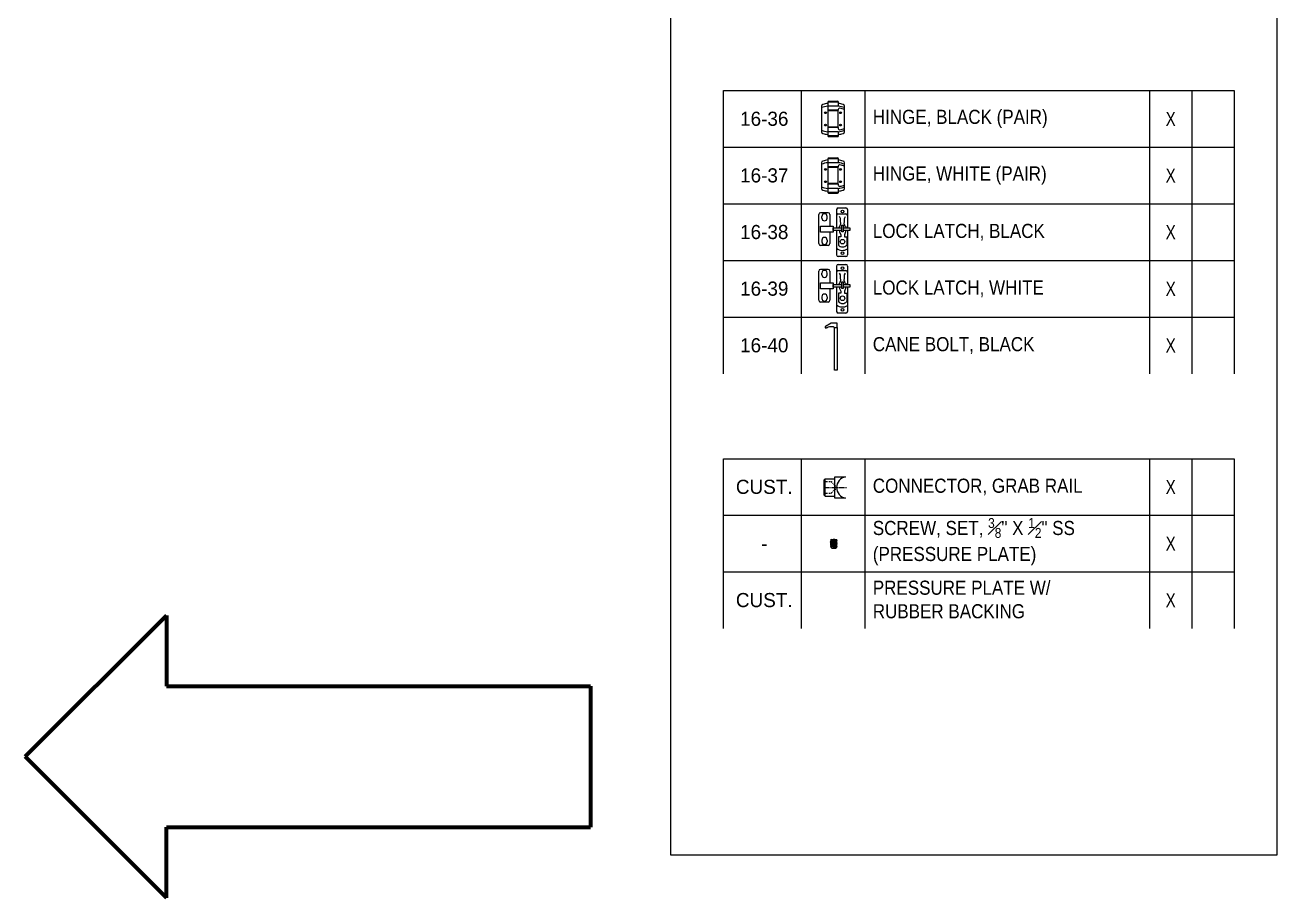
# Model space of a CAD drawing. Header units: inches. Extents: x -333 to 1223, y -450 to 45.
# Drawn here: x 1045.8 to 1222.9, y -323.1 to -199.6 of the extents above; entities that cross this region are included whole.
import ezdxf
from ezdxf.enums import TextEntityAlignment as Align

# ---------------------------------------------------------------- set-up
doc = ezdxf.new("R2010")
doc.units = ezdxf.units.IN
doc.header["$MEASUREMENT"] = 0
doc.linetypes.add('CENTER2', pattern=[1.125, 0.75, -0.125, 0.125, -0.125])
doc.linetypes.add('HIDDEN2', pattern=[0.1875, 0.125, -0.0625])
for name, color, linetype in [('Dims', 1, 'Continuous'), ('NOTES', 7, 'Continuous'), ('PL', 252, 'Continuous')]:
    doc.layers.add(name, color=color, linetype=linetype)
doc.styles.add('Schedule', font='GOTHIC.TTF', dxfattribs={"width": 0.9})

# ---------------------------------------------------------------- blocks, each defined once
blk = doc.blocks.new('16-36-BLOCK-1')
for p, q in [((10.99, 0), (10.99, -8.01)), ((19.99, 0), (19.99, -8.01)), ((60.27, 0), (60.27, -8.01)), ((66.27, 0), (66.27, -8.01)), ((14.74, -1.63), (14.74, -2.78)), ((16.24, -1.63), (14.74, -1.63)), ((14.87, -1.51), (16.12, -1.51)), ((16.24, -1.63), (16.24, -2.19)), ((13.87, -2.19), (13.87, -5.82)), ((16.24, -2.19), (14.74, -2.19)), ((16.24, -2.78), (14.74, -2.78)), ((14.74, -2.78), (14.8, -2.87)), ((16.19, -2.87), (14.8, -2.87)), ((14.8, -5.15), (14.8, -2.87)), ((16.24, -2.78), (16.19, -2.87)), ((16.19, -2.87), (16.19, -5.15)), ((16.24, -2.67), (16.24, -2.78)), ((17.12, -5.82), (17.12, -2.19)), ((14.74, -5.24), (14.8, -5.15)), ((14.74, -5.24), (14.74, -6.38)), ((16.24, -5.24), (14.74, -5.24)), ((16.19, -5.15), (14.8, -5.15)), ((16.24, -5.24), (16.19, -5.15)), ((16.24, -5.24), (16.24, -5.35)), ((16.24, -5.83), (14.74, -5.83)), ((16.24, -6.38), (14.74, -6.38)), ((14.87, -6.51), (16.12, -6.51)), ((16.24, -5.83), (16.24, -6.38))]:
    blk.add_line(p, q)
blk.add_lwpolyline([(0, -8.01), (0, 0), (72.27, 0), (72.27, -8.01)])
for centre in [(14.43, -3.13), (16.56, -3.13), (14.43, -4.88), (16.56, -4.88)]:
    blk.add_circle(centre, 0.125)
for centre, radius, start, end in [((14.87, -1.63), 0.125, 90, 180), ((16.12, -1.63), 0.125, 0, 90), ((14.12, -2.19), 0.25, 105.466, 180), ((15.49, -7.16), 5.03, 98.5729, 108.8433), ((15.49, -7.16), 5.41, 97.9743, 105.466), ((15.49, -7.16), 5.41, 74.534, 82.0257), ((15.49, -7.16), 5.03, 71.1567, 81.4271), ((16.43, -2.67), 0.188, 78.2243, 180), ((15.49, -7.16), 4.78, 70.1311, 78.2243), ((16.87, -2.19), 0.25, 360, 74.534), ((15.49, -0.85), 5.03, 251.1567, 261.4271), ((14.12, -5.82), 0.25, 180, 254.534), ((15.49, -0.85), 5.41, 254.534, 262.0257), ((14.87, -6.38), 0.125, 180, 270), ((16.12, -6.38), 0.125, 270, 0), ((16.43, -5.35), 0.188, 180, 281.7757), ((15.49, -0.85), 5.03, 278.5729, 288.8433), ((15.49, -0.85), 5.41, 277.9743, 285.466), ((15.49, -0.85), 4.78, 281.7757, 289.8689), ((16.87, -5.82), 0.25, 285.466, 0)]:
    blk.add_arc(centre, radius, start, end)
at = {"layer": 'NOTES', "style": 'Schedule'}
blk.add_text('16-36', height=2, dxfattribs=at).set_placement((5.76, -3.98), align=Align.MIDDLE_CENTER)
at = {"layer": 'NOTES', "insert": (21.12, -4.01), "char_height": 2, "width": 39.1504, "attachment_point": 4, "style": 'Schedule'}
blk.add_mtext('\\A1;HINGE, BLACK (PAIR)', dxfattribs=at)
at = {"layer": 'NOTES', "style": 'Schedule', "width": 0.8}
blk.add_attdef('QTY', text='', height=2, dxfattribs=at).set_placement((63.27, -4.01), align=Align.MIDDLE_CENTER)
blk = doc.blocks.new('16-37-BLOCK-1')
for p, q in [((10.99, 0), (10.99, -8.01)), ((19.99, 0), (19.99, -8.01)), ((60.27, 0), (60.27, -8.01)), ((66.27, 0), (66.27, -8.01)), ((14.74, -1.63), (14.74, -2.78)), ((16.24, -1.63), (14.74, -1.63)), ((14.87, -1.51), (16.12, -1.51)), ((16.24, -1.63), (16.24, -2.19)), ((13.87, -2.19), (13.87, -5.82)), ((16.24, -2.19), (14.74, -2.19)), ((16.24, -2.78), (14.74, -2.78)), ((14.74, -2.78), (14.8, -2.87)), ((16.19, -2.87), (14.8, -2.87)), ((14.8, -5.15), (14.8, -2.87)), ((16.24, -2.78), (16.19, -2.87)), ((16.19, -2.87), (16.19, -5.15)), ((16.24, -2.67), (16.24, -2.78)), ((17.12, -5.82), (17.12, -2.19)), ((14.74, -5.24), (14.8, -5.15)), ((14.74, -5.24), (14.74, -6.38)), ((16.24, -5.24), (14.74, -5.24)), ((16.19, -5.15), (14.8, -5.15)), ((16.24, -5.24), (16.19, -5.15)), ((16.24, -5.24), (16.24, -5.35)), ((16.24, -5.83), (14.74, -5.83)), ((16.24, -6.38), (14.74, -6.38)), ((14.87, -6.51), (16.12, -6.51)), ((16.24, -5.83), (16.24, -6.38))]:
    blk.add_line(p, q)
blk.add_lwpolyline([(0, -8.01), (0, 0), (72.27, 0), (72.27, -8.01)])
for centre in [(14.43, -3.13), (16.56, -3.13), (14.43, -4.88), (16.56, -4.88)]:
    blk.add_circle(centre, 0.125)
for centre, radius, start, end in [((14.87, -1.63), 0.125, 90, 180), ((16.12, -1.63), 0.125, 0, 90), ((14.12, -2.19), 0.25, 105.466, 180), ((15.49, -7.16), 5.03, 98.5729, 108.8433), ((15.49, -7.16), 5.41, 97.9743, 105.466), ((15.49, -7.16), 5.41, 74.534, 82.0257), ((15.49, -7.16), 5.03, 71.1567, 81.4271), ((16.43, -2.67), 0.188, 78.2243, 180), ((15.49, -7.16), 4.78, 70.1311, 78.2243), ((16.87, -2.19), 0.25, 360, 74.534), ((15.49, -0.85), 5.03, 251.1567, 261.4271), ((14.12, -5.82), 0.25, 180, 254.534), ((15.49, -0.85), 5.41, 254.534, 262.0257), ((14.87, -6.38), 0.125, 180, 270), ((16.12, -6.38), 0.125, 270, 0), ((16.43, -5.35), 0.188, 180, 281.7757), ((15.49, -0.85), 5.03, 278.5729, 288.8433), ((15.49, -0.85), 5.41, 277.9743, 285.466), ((15.49, -0.85), 4.78, 281.7757, 289.8689), ((16.87, -5.82), 0.25, 285.466, 0)]:
    blk.add_arc(centre, radius, start, end)
at = {"layer": 'NOTES', "style": 'Schedule'}
blk.add_text('16-37', height=2, dxfattribs=at).set_placement((5.76, -3.98), align=Align.MIDDLE_CENTER)
at = {"layer": 'NOTES', "insert": (21.12, -4.01), "char_height": 2, "width": 39.1504, "attachment_point": 4, "style": 'Schedule'}
blk.add_mtext('\\A1;HINGE, WHITE (PAIR)', dxfattribs=at)
at = {"layer": 'NOTES', "style": 'Schedule', "width": 0.8}
blk.add_attdef('QTY', text='', height=2, dxfattribs=at).set_placement((63.27, -4.01), align=Align.MIDDLE_CENTER)
blk = doc.blocks.new('16-38-BLOCK-1')
for p, q in [((10.99, 0), (10.99, -8.01)), ((19.99, 0), (19.99, -8.01)), ((60.27, 0), (60.27, -8.01)), ((66.27, 0), (66.27, -8.01)), ((13.48, -5.63), (13.48, -1.51)), ((14.8, -1.26), (13.73, -1.26)), ((15.05, -1.51), (15.05, -3.14)), ((15.99, -0.81), (15.99, -3.38)), ((16.24, -0.56), (17.31, -0.56)), ((16.24, -1.43), (17.31, -1.43)), ((17.56, -0.81), (17.56, -3.38)), ((13.91, -2.02), (13.91, -1.77)), ((14.66, -2.02), (14.66, -1.77)), ((16.27, -3.28), (16.43, -3.28)), ((16.54, -2.05), (16.41, -1.77)), ((16.43, -3.28), (16.59, -2.83)), ((16.54, -2.58), (16.54, -2.05)), ((16.59, -2.67), (16.54, -2.58)), ((16.59, -2.83), (16.59, -2.67)), ((17.08, -2.67), (17.13, -2.58)), ((17.08, -2.83), (17.08, -2.67)), ((17.25, -3.28), (17.08, -2.83)), ((17.13, -2.05), (17.27, -1.77)), ((17.13, -2.58), (17.13, -2.05)), ((17.41, -3.28), (17.25, -3.28)), ((13.91, -5.12), (13.91, -5.37)), ((14.66, -5.12), (14.66, -5.37)), ((15.05, -4), (15.05, -5.63)), ((15.99, -3.76), (15.99, -7.2)), ((16.58, -4.64), (16.25, -4.64)), ((16.25, -4.64), (16.25, -5.82)), ((16.41, -3.76), (16.41, -3.95)), ((16.41, -3.95), (16.58, -4.36)), ((16.58, -4.36), (16.58, -4.64)), ((17.27, -3.95), (17.1, -4.36)), ((17.1, -4.36), (17.1, -4.64)), ((17.1, -4.64), (17.43, -4.64)), ((17.27, -3.76), (17.27, -3.95)), ((17.43, -4.64), (17.43, -5.82)), ((17.56, -3.76), (17.56, -7.2)), ((14.8, -5.88), (13.73, -5.88)), ((17.31, -7.45), (16.24, -7.45))]:
    blk.add_line(p, q)
for points in [[(0, -8.01), (0, 0), (72.27, 0), (72.27, -8.01)], [(16.75, -3.76), (15.49, -3.76), (15.49, -3.38), (16.75, -3.38)], [(16.92, -3.38), (17.87, -3.38), (17.87, -3.76), (16.92, -3.76)]]:
    blk.add_lwpolyline(points)
for points in [[(13.71, -3.14), (15.49, -3.14), (15.49, -4), (13.71, -4)], [(16.75, -3), (16.92, -3), (16.92, -3.94), (16.75, -3.94)]]:
    blk.add_lwpolyline(points, close=True)
for centre, radius in [((16.82, -1.08), 0.188), ((16.84, -5.34), 0.323), ((16.82, -6.98), 0.188)]:
    blk.add_circle(centre, radius)
for centre, radius, start, end in [((13.73, -1.51), 0.25, 90, 180), ((14.29, -1.77), 0.375, 0, 180), ((14.8, -1.51), 0.25, 0, 90), ((16.24, -0.81), 0.25, 90, 180), ((16.24, -1.68), 0.25, 90, 180), ((17.31, -0.81), 0.25, 0, 90), ((17.31, -1.68), 0.25, 0, 90), ((14.29, -2.02), 0.375, 180, 0), ((14.29, -5.12), 0.375, 0, 180), ((13.73, -5.63), 0.25, 180, 270), ((14.29, -5.37), 0.375, 180, 0), ((14.8, -5.63), 0.25, 270, 360), ((16.84, -5.27), 1.31, 229.8305, 303.2926), ((16.84, -5.27), 0.809, 222.9824, 317.0176), ((16.24, -7.2), 0.25, 180, 270), ((17.31, -7.2), 0.25, 270, 360)]:
    blk.add_arc(centre, radius, start, end)
at = {"layer": 'NOTES', "style": 'Schedule'}
blk.add_text('16-38', height=2, dxfattribs=at).set_placement((5.76, -3.98), align=Align.MIDDLE_CENTER)
at = {"layer": 'NOTES', "insert": (21.12, -4.01), "char_height": 2, "width": 39.1504, "attachment_point": 4, "style": 'Schedule'}
blk.add_mtext('\\A1;LOCK LATCH, BLACK', dxfattribs=at)
at = {"layer": 'NOTES', "style": 'Schedule', "width": 0.8}
blk.add_attdef('QTY', text='', height=2, dxfattribs=at).set_placement((63.27, -4.01), align=Align.MIDDLE_CENTER)
blk = doc.blocks.new('16-39-BLOCK-1')
for p, q in [((10.99, 0), (10.99, -8.01)), ((19.99, 0), (19.99, -8.01)), ((60.27, 0), (60.27, -8.01)), ((66.27, 0), (66.27, -8.01)), ((13.48, -5.63), (13.48, -1.51)), ((14.8, -1.26), (13.73, -1.26)), ((15.05, -1.51), (15.05, -3.14)), ((15.99, -0.81), (15.99, -3.38)), ((16.24, -0.56), (17.31, -0.56)), ((16.24, -1.43), (17.31, -1.43)), ((17.56, -0.81), (17.56, -3.38)), ((13.91, -2.02), (13.91, -1.77)), ((14.66, -2.02), (14.66, -1.77)), ((16.27, -3.28), (16.43, -3.28)), ((16.54, -2.05), (16.41, -1.77)), ((16.43, -3.28), (16.59, -2.83)), ((16.54, -2.58), (16.54, -2.05)), ((16.59, -2.67), (16.54, -2.58)), ((16.59, -2.83), (16.59, -2.67)), ((17.08, -2.67), (17.13, -2.58)), ((17.08, -2.83), (17.08, -2.67)), ((17.25, -3.28), (17.08, -2.83)), ((17.13, -2.05), (17.27, -1.77)), ((17.13, -2.58), (17.13, -2.05)), ((17.41, -3.28), (17.25, -3.28)), ((13.91, -5.12), (13.91, -5.37)), ((14.66, -5.12), (14.66, -5.37)), ((15.05, -4), (15.05, -5.63)), ((15.99, -3.76), (15.99, -7.2)), ((16.58, -4.64), (16.25, -4.64)), ((16.25, -4.64), (16.25, -5.82)), ((16.41, -3.76), (16.41, -3.95)), ((16.41, -3.95), (16.58, -4.36)), ((16.58, -4.36), (16.58, -4.64)), ((17.27, -3.95), (17.1, -4.36)), ((17.1, -4.36), (17.1, -4.64)), ((17.1, -4.64), (17.43, -4.64)), ((17.27, -3.76), (17.27, -3.95)), ((17.43, -4.64), (17.43, -5.82)), ((17.56, -3.76), (17.56, -7.2)), ((14.8, -5.88), (13.73, -5.88)), ((17.31, -7.45), (16.24, -7.45))]:
    blk.add_line(p, q)
for points in [[(0, -8.01), (0, 0), (72.27, 0), (72.27, -8.01)], [(16.75, -3.76), (15.49, -3.76), (15.49, -3.38), (16.75, -3.38)], [(16.92, -3.38), (17.87, -3.38), (17.87, -3.76), (16.92, -3.76)]]:
    blk.add_lwpolyline(points)
for points in [[(13.71, -3.14), (15.49, -3.14), (15.49, -4), (13.71, -4)], [(16.75, -3), (16.92, -3), (16.92, -3.94), (16.75, -3.94)]]:
    blk.add_lwpolyline(points, close=True)
for centre, radius in [((16.82, -1.08), 0.188), ((16.84, -5.34), 0.323), ((16.82, -6.98), 0.188)]:
    blk.add_circle(centre, radius)
for centre, radius, start, end in [((13.73, -1.51), 0.25, 90, 180), ((14.29, -1.77), 0.375, 0, 180), ((14.8, -1.51), 0.25, 0, 90), ((16.24, -0.81), 0.25, 90, 180), ((16.24, -1.68), 0.25, 90, 180), ((17.31, -0.81), 0.25, 0, 90), ((17.31, -1.68), 0.25, 0, 90), ((14.29, -2.02), 0.375, 180, 0), ((14.29, -5.12), 0.375, 0, 180), ((13.73, -5.63), 0.25, 180, 270), ((14.29, -5.37), 0.375, 180, 0), ((14.8, -5.63), 0.25, 270, 360), ((16.84, -5.27), 1.31, 229.8305, 303.2926), ((16.84, -5.27), 0.809, 222.9824, 317.0176), ((16.24, -7.2), 0.25, 180, 270), ((17.31, -7.2), 0.25, 270, 360)]:
    blk.add_arc(centre, radius, start, end)
at = {"layer": 'NOTES', "style": 'Schedule'}
blk.add_text('16-39', height=2, dxfattribs=at).set_placement((5.76, -3.98), align=Align.MIDDLE_CENTER)
at = {"layer": 'NOTES', "insert": (21.12, -4.01), "char_height": 2, "width": 39.1504, "attachment_point": 4, "style": 'Schedule'}
blk.add_mtext('\\A1;LOCK LATCH, WHITE', dxfattribs=at)
at = {"layer": 'NOTES', "style": 'Schedule', "width": 0.8}
blk.add_attdef('QTY', text='', height=2, dxfattribs=at).set_placement((63.27, -4.01), align=Align.MIDDLE_CENTER)
blk = doc.blocks.new('16-40-BLOCK-1')
for p, q in [((10.99, 0), (10.99, -8.01)), ((19.99, 0), (19.99, -8.01)), ((60.27, 0), (60.27, -8.01)), ((66.27, 0), (66.27, -8.01))]:
    blk.add_line(p, q)
blk.add_lwpolyline([(0, -8.01), (0, 0), (72.27, 0), (72.27, -8.01)])
blk.add_lwpolyline([(15.69, -0.87), (15.25, -0.87), (14.45, -1.33, 1.303225), (14.6, -1.49), (14.66, -1.46, -0.154128), (15.32, -1.31, -0.101273), (15.65, -1.41), (15.65, -1.48), (16.08, -1.48), (16.08, -0.87), (15.69, -0.87)], format="xyb")
blk.add_lwpolyline([(16.08, -7.52), (15.69, -7.52), (15.69, -1.48), (16.08, -1.48)], close=True)
at = {"layer": 'NOTES', "style": 'Schedule'}
blk.add_text('16-40', height=2, dxfattribs=at).set_placement((5.76, -3.98), align=Align.MIDDLE_CENTER)
at = {"layer": 'NOTES', "insert": (21.12, -4.01), "char_height": 2, "width": 39.1504, "attachment_point": 4, "style": 'Schedule'}
blk.add_mtext('\\A1;CANE BOLT, BLACK', dxfattribs=at)
at = {"layer": 'NOTES', "style": 'Schedule', "width": 0.8}
blk.add_attdef('QTY', text='', height=2, dxfattribs=at).set_placement((63.27, -4.01), align=Align.MIDDLE_CENTER)
blk = doc.blocks.new('GR-CONNECTOR-1')
for p, q in [((10.99, 0), (10.99, -8.01)), ((19.99, 0), (19.99, -8.01)), ((60.27, 0), (60.27, -8.01)), ((66.27, 0), (66.27, -8.01)), ((14.25, -2.98), (14.38, -2.85)), ((14.25, -5.17), (14.25, -2.98)), ((14.38, -2.85), (15.75, -2.85)), ((14.38, -5.3), (14.38, -2.85)), ((14.25, -5.17), (14.38, -5.3)), ((14.38, -5.3), (15.75, -5.3))]:
    blk.add_line(p, q)
at = {"linetype": 'HIDDEN2'}
for p, q in [((14.25, -3.25), (15.25, -3.25)), ((15.25, -3.25), (15.75, -3.83)), ((14.25, -4.9), (15.25, -4.9)), ((15.25, -4.9), (15.75, -4.33)), ((15.75, -3.83), (16.02, -3.83)), ((15.75, -4.33), (16.02, -4.33))]:
    blk.add_line(p, q, dxfattribs=at)
at = {"linetype": 'CENTER2'}
blk.add_line((14.13, -4.08), (17.38, -4.08), dxfattribs=at)
blk.add_lwpolyline([(0, -8.01), (0, 0), (72.27, 0), (72.27, -8.01)])
blk.add_lwpolyline([(15.75, -5.58), (15.75, -2.58), (17.25, -2.58, 0.833382), (17.25, -5.58)], format="xyb", close=True)
at = {"layer": 'NOTES', "style": 'Schedule'}
blk.add_text('CUST.', height=2, dxfattribs=at).set_placement((5.76, -3.98), align=Align.MIDDLE_CENTER)
at = {"layer": 'NOTES', "insert": (21.12, -4.01), "char_height": 2, "width": 39.1504, "attachment_point": 4, "style": 'Schedule'}
blk.add_mtext('\\A1;CONNECTOR, GRAB RAIL', dxfattribs=at)
at = {"layer": 'NOTES', "style": 'Schedule', "width": 0.8}
blk.add_attdef('QTY', text='', height=2, dxfattribs=at).set_placement((63.27, -4.01), align=Align.MIDDLE_CENTER)
blk = doc.blocks.new('NEXT')
at = {"layer": 'Dims', "color": 84, "lineweight": 70}
for p, q in [((90, -40), (70, -20)), ((70, -20), (70, -30)), ((10, -30), (10, -50)), ((70, -30), (10, -30)), ((90, -40), (70, -60)), ((70, -50), (10, -50)), ((70, -60), (70, -50))]:
    blk.add_line(p, q, dxfattribs=at)
blk = doc.blocks.new('SET SCREW-BLOCK-1')
for p, q in [((10.99, 0), (10.99, -8.01)), ((19.99, 0), (19.99, -8.01)), ((60.27, 0), (60.27, -8.01)), ((66.27, 0), (66.27, -8.01)), ((15.19, -3.53), (15.12, -3.59)), ((15.22, -3.41), (15.13, -3.47)), ((15.13, -3.47), (15.19, -3.49)), ((15.76, -3.43), (15.19, -3.53)), ((15.53, -3.43), (15.19, -3.49)), ((15.19, -3.49), (15.19, -3.53)), ((15.99, -3.51), (15.19, -3.64)), ((15.22, -3.41), (15.97, -3.41)), ((15.72, -3.48), (15.94, -3.48)), ((16.04, -3.46), (15.97, -3.41)), ((15.99, -3.51), (16.04, -3.46)), ((15.99, -3.55), (15.99, -3.51)), ((15.12, -3.59), (15.12, -3.62)), ((15.12, -3.62), (15.19, -3.64)), ((15.19, -3.68), (15.12, -3.74)), ((15.12, -3.74), (15.12, -3.78)), ((15.12, -3.78), (15.19, -3.8)), ((15.19, -3.84), (15.12, -3.9)), ((15.12, -3.9), (15.12, -3.93)), ((15.12, -3.93), (15.19, -3.96)), ((15.19, -4), (15.12, -4.05)), ((15.12, -4.05), (15.12, -4.09)), ((15.12, -4.09), (15.19, -4.11)), ((15.19, -4.15), (15.12, -4.21)), ((15.12, -4.21), (15.12, -4.24)), ((15.12, -4.24), (15.19, -4.27)), ((15.19, -4.31), (15.12, -4.37)), ((15.12, -4.37), (15.12, -4.4)), ((15.12, -4.4), (15.19, -4.43)), ((15.19, -4.46), (15.16, -4.49)), ((15.16, -4.49), (15.33, -4.66)), ((15.99, -3.55), (15.19, -3.68)), ((15.19, -3.64), (15.19, -3.68)), ((15.99, -3.67), (15.19, -3.8)), ((15.99, -3.71), (15.19, -3.84)), ((15.19, -3.8), (15.19, -3.84)), ((15.99, -3.82), (15.19, -3.96)), ((15.99, -3.86), (15.19, -4)), ((15.19, -3.96), (15.19, -4)), ((15.99, -3.98), (15.19, -4.11)), ((15.99, -4.02), (15.19, -4.15)), ((15.19, -4.11), (15.19, -4.15)), ((15.99, -4.14), (15.19, -4.27)), ((15.99, -4.17), (15.19, -4.31)), ((15.19, -4.27), (15.19, -4.31)), ((15.99, -4.29), (15.19, -4.43)), ((15.99, -4.33), (15.19, -4.46)), ((15.19, -4.43), (15.19, -4.46)), ((15.33, -4.66), (15.86, -4.66)), ((15.47, -4.46), (15.71, -4.46)), ((15.99, -4.45), (15.56, -4.52)), ((15.99, -4.49), (15.8, -4.52)), ((15.86, -4.66), (16.02, -4.5)), ((16.06, -3.57), (15.99, -3.55)), ((15.99, -3.67), (16.06, -3.61)), ((15.99, -3.71), (15.99, -3.67)), ((16.06, -3.73), (15.99, -3.71)), ((15.99, -3.82), (16.06, -3.76)), ((15.99, -3.86), (15.99, -3.82)), ((16.06, -3.89), (15.99, -3.86)), ((15.99, -3.98), (16.06, -3.92)), ((15.99, -4.02), (15.99, -3.98)), ((16.06, -4.04), (15.99, -4.02)), ((15.99, -4.14), (16.06, -4.08)), ((15.99, -4.17), (15.99, -4.14)), ((16.06, -4.2), (15.99, -4.17)), ((15.99, -4.29), (16.06, -4.23)), ((15.99, -4.33), (15.99, -4.29)), ((16.06, -4.36), (15.99, -4.33)), ((15.99, -4.45), (16.06, -4.39)), ((15.99, -4.49), (15.99, -4.45)), ((16.02, -4.5), (15.99, -4.49)), ((16.06, -3.61), (16.06, -3.57)), ((16.06, -3.76), (16.06, -3.73)), ((16.06, -3.92), (16.06, -3.89)), ((16.06, -4.08), (16.06, -4.04)), ((16.06, -4.23), (16.06, -4.2)), ((16.06, -4.39), (16.06, -4.36))]:
    blk.add_line(p, q)
blk.add_lwpolyline([(0, -8.01), (0, 0), (72.27, 0), (72.27, -8.01)])
at = {"flags": 128}
for points in [[(15.13, -3.47), (15.13, -3.47), (15.13, -3.47), (15.13, -3.47), (15.13, -3.47), (15.14, -3.47), (15.14, -3.47), (15.14, -3.47), (15.14, -3.47), (15.14, -3.47), (15.15, -3.47), (15.15, -3.47), (15.15, -3.47), (15.16, -3.47), (15.16, -3.47), (15.16, -3.47), (15.17, -3.46), (15.17, -3.46), (15.18, -3.46), (15.18, -3.46), (15.19, -3.46), (15.19, -3.46), (15.2, -3.46), (15.21, -3.46), (15.21, -3.46), (15.22, -3.46), (15.23, -3.46), (15.23, -3.46), (15.24, -3.46), (15.25, -3.46), (15.26, -3.46), (15.27, -3.46), (15.27, -3.45), (15.28, -3.45), (15.29, -3.45), (15.3, -3.45), (15.31, -3.45), (15.32, -3.45), (15.33, -3.45), (15.34, -3.45), (15.35, -3.45), (15.36, -3.45), (15.37, -3.45), (15.38, -3.45), (15.39, -3.44), (15.4, -3.44), (15.41, -3.44), (15.42, -3.44), (15.43, -3.44), (15.44, -3.44), (15.45, -3.44), (15.46, -3.44), (15.47, -3.44), (15.48, -3.44), (15.49, -3.43), (15.5, -3.43), (15.52, -3.43), (15.53, -3.43)], [(15.12, -3.78), (15.12, -3.78), (15.12, -3.78), (15.12, -3.78), (15.12, -3.78), (15.12, -3.78), (15.12, -3.78), (15.13, -3.78), (15.13, -3.78), (15.13, -3.77), (15.13, -3.77), (15.13, -3.77), (15.13, -3.77), (15.14, -3.77), (15.14, -3.77), (15.14, -3.77), (15.14, -3.77), (15.15, -3.77), (15.15, -3.77), (15.15, -3.77), (15.15, -3.77), (15.16, -3.77), (15.16, -3.77), (15.17, -3.77), (15.17, -3.77), (15.18, -3.77), (15.18, -3.77), (15.19, -3.77), (15.19, -3.76), (15.19, -3.76), (15.2, -3.76), (15.2, -3.76), (15.21, -3.76), (15.21, -3.76), (15.22, -3.76), (15.22, -3.76), (15.23, -3.76), (15.23, -3.76), (15.24, -3.76), (15.24, -3.76), (15.25, -3.76), (15.26, -3.75), (15.26, -3.75), (15.27, -3.75), (15.28, -3.75), (15.28, -3.75), (15.29, -3.75), (15.3, -3.75), (15.31, -3.75), (15.31, -3.74), (15.32, -3.74), (15.33, -3.74), (15.33, -3.74), (15.34, -3.74), (15.35, -3.74), (15.35, -3.74), (15.36, -3.74), (15.37, -3.74), (15.37, -3.73), (15.38, -3.73), (15.39, -3.73), (15.4, -3.73), (15.41, -3.73), (15.42, -3.73), (15.43, -3.73), (15.44, -3.72), (15.44, -3.72), (15.45, -3.72), (15.46, -3.72), (15.47, -3.72), (15.48, -3.72), (15.48, -3.72), (15.49, -3.71), (15.5, -3.71), (15.5, -3.71), (15.51, -3.71), (15.52, -3.71), (15.53, -3.71), (15.54, -3.7), (15.55, -3.7), (15.56, -3.7), (15.57, -3.7), (15.58, -3.7), (15.59, -3.7), (15.6, -3.69), (15.61, -3.69), (15.62, -3.69), (15.63, -3.69), (15.64, -3.69), (15.64, -3.69), (15.65, -3.69), (15.66, -3.68), (15.66, -3.68), (15.67, -3.68), (15.68, -3.68), (15.68, -3.68), (15.69, -3.68), (15.7, -3.68), (15.71, -3.68), (15.72, -3.67), (15.73, -3.67), (15.73, -3.67), (15.74, -3.67), (15.75, -3.67), (15.75, -3.67), (15.76, -3.67), (15.77, -3.66), (15.78, -3.66), (15.79, -3.66), (15.8, -3.66), (15.8, -3.66), (15.81, -3.66), (15.81, -3.66), (15.82, -3.65), (15.83, -3.65), (15.84, -3.65), (15.85, -3.65), (15.86, -3.65), (15.86, -3.65), (15.87, -3.64), (15.88, -3.64), (15.89, -3.64), (15.89, -3.64), (15.9, -3.64), (15.91, -3.64), (15.91, -3.64), (15.92, -3.64), (15.93, -3.63), (15.93, -3.63), (15.94, -3.63), (15.94, -3.63), (15.95, -3.63), (15.95, -3.63), (15.96, -3.63), (15.96, -3.63), (15.97, -3.63), (15.98, -3.62), (15.98, -3.62), (15.99, -3.62), (15.99, -3.62), (16, -3.62), (16, -3.62), (16.01, -3.62), (16.01, -3.62), (16.01, -3.62), (16.02, -3.62), (16.02, -3.62), (16.02, -3.62), (16.02, -3.61), (16.03, -3.61), (16.03, -3.61), (16.03, -3.61), (16.04, -3.61), (16.04, -3.61), (16.04, -3.61), (16.05, -3.61), (16.05, -3.61), (16.05, -3.61), (16.05, -3.61), (16.05, -3.61), (16.05, -3.61), (16.06, -3.61), (16.06, -3.61), (16.06, -3.61), (16.06, -3.61), (16.06, -3.61), (16.06, -3.61), (16.06, -3.61), (16.06, -3.61)], [(15.12, -3.93), (15.12, -3.93), (15.12, -3.93), (15.12, -3.93), (15.12, -3.93), (15.12, -3.93), (15.12, -3.93), (15.13, -3.93), (15.13, -3.93), (15.13, -3.93), (15.13, -3.93), (15.13, -3.93), (15.13, -3.93), (15.14, -3.93), (15.14, -3.93), (15.14, -3.93), (15.14, -3.93), (15.15, -3.93), (15.15, -3.93), (15.15, -3.93), (15.15, -3.93), (15.16, -3.93), (15.16, -3.93), (15.17, -3.93), (15.17, -3.92), (15.18, -3.92), (15.18, -3.92), (15.19, -3.92), (15.19, -3.92), (15.19, -3.92), (15.2, -3.92), (15.2, -3.92), (15.21, -3.92), (15.21, -3.92), (15.22, -3.92), (15.22, -3.92), (15.23, -3.91), (15.23, -3.91), (15.24, -3.91), (15.24, -3.91), (15.25, -3.91), (15.26, -3.91), (15.26, -3.91), (15.27, -3.91), (15.28, -3.91), (15.28, -3.91), (15.29, -3.9), (15.3, -3.9), (15.31, -3.9), (15.31, -3.9), (15.32, -3.9), (15.33, -3.9), (15.33, -3.9), (15.34, -3.9), (15.35, -3.9), (15.35, -3.89), (15.36, -3.89), (15.37, -3.89), (15.37, -3.89), (15.38, -3.89), (15.39, -3.89), (15.4, -3.89), (15.41, -3.88), (15.42, -3.88), (15.43, -3.88), (15.44, -3.88), (15.44, -3.88), (15.45, -3.88), (15.46, -3.88), (15.47, -3.87), (15.48, -3.87), (15.48, -3.87), (15.49, -3.87), (15.5, -3.87), (15.5, -3.87), (15.51, -3.87), (15.52, -3.86), (15.53, -3.86), (15.54, -3.86), (15.55, -3.86), (15.56, -3.86), (15.57, -3.86), (15.58, -3.85), (15.59, -3.85), (15.6, -3.85), (15.61, -3.85), (15.62, -3.85), (15.63, -3.85), (15.64, -3.84), (15.64, -3.84), (15.65, -3.84), (15.66, -3.84), (15.66, -3.84), (15.67, -3.84), (15.68, -3.84), (15.68, -3.84), (15.69, -3.83), (15.7, -3.83), (15.71, -3.83), (15.72, -3.83), (15.73, -3.83), (15.73, -3.83), (15.74, -3.83), (15.75, -3.82), (15.75, -3.82), (15.76, -3.82), (15.77, -3.82), (15.78, -3.82), (15.79, -3.82), (15.8, -3.82), (15.8, -3.81), (15.81, -3.81), (15.81, -3.81), (15.82, -3.81), (15.83, -3.81), (15.84, -3.81), (15.85, -3.81), (15.86, -3.8), (15.86, -3.8), (15.87, -3.8), (15.88, -3.8), (15.89, -3.8), (15.89, -3.8), (15.9, -3.8), (15.91, -3.79), (15.91, -3.79), (15.92, -3.79), (15.93, -3.79), (15.93, -3.79), (15.94, -3.79), (15.94, -3.79), (15.95, -3.79), (15.95, -3.79), (15.96, -3.78), (15.96, -3.78), (15.97, -3.78), (15.98, -3.78), (15.98, -3.78), (15.99, -3.78), (15.99, -3.78), (16, -3.78), (16, -3.78), (16.01, -3.78), (16.01, -3.77), (16.01, -3.77), (16.02, -3.77), (16.02, -3.77), (16.02, -3.77), (16.02, -3.77), (16.03, -3.77), (16.03, -3.77), (16.03, -3.77), (16.04, -3.77), (16.04, -3.77), (16.04, -3.77), (16.05, -3.77), (16.05, -3.77), (16.05, -3.77), (16.05, -3.77), (16.05, -3.77), (16.05, -3.77), (16.06, -3.77), (16.06, -3.76), (16.06, -3.76), (16.06, -3.76), (16.06, -3.76), (16.06, -3.76), (16.06, -3.76), (16.06, -3.76)], [(15.12, -4.09), (15.12, -4.09), (15.12, -4.09), (15.12, -4.09), (15.12, -4.09), (15.12, -4.09), (15.12, -4.09), (15.13, -4.09), (15.13, -4.09), (15.13, -4.09), (15.13, -4.09), (15.13, -4.09), (15.13, -4.09), (15.14, -4.09), (15.14, -4.09), (15.14, -4.09), (15.14, -4.09), (15.15, -4.08), (15.15, -4.08), (15.15, -4.08), (15.15, -4.08), (15.16, -4.08), (15.16, -4.08), (15.17, -4.08), (15.17, -4.08), (15.18, -4.08), (15.18, -4.08), (15.19, -4.08), (15.19, -4.08), (15.19, -4.08), (15.2, -4.08), (15.2, -4.08), (15.21, -4.07), (15.21, -4.07), (15.22, -4.07), (15.22, -4.07), (15.23, -4.07), (15.23, -4.07), (15.24, -4.07), (15.24, -4.07), (15.25, -4.07), (15.26, -4.07), (15.26, -4.07), (15.27, -4.06), (15.28, -4.06), (15.28, -4.06), (15.29, -4.06), (15.3, -4.06), (15.31, -4.06), (15.31, -4.06), (15.32, -4.06), (15.33, -4.05), (15.33, -4.05), (15.34, -4.05), (15.35, -4.05), (15.35, -4.05), (15.36, -4.05), (15.37, -4.05), (15.37, -4.05), (15.38, -4.05), (15.39, -4.04), (15.4, -4.04), (15.41, -4.04), (15.42, -4.04), (15.43, -4.04), (15.44, -4.04), (15.44, -4.03), (15.45, -4.03), (15.46, -4.03), (15.47, -4.03), (15.48, -4.03), (15.48, -4.03), (15.49, -4.03), (15.5, -4.03), (15.5, -4.02), (15.51, -4.02), (15.52, -4.02), (15.53, -4.02), (15.54, -4.02), (15.55, -4.02), (15.56, -4.01), (15.57, -4.01), (15.58, -4.01), (15.59, -4.01), (15.6, -4.01), (15.61, -4.01), (15.62, -4), (15.63, -4), (15.64, -4), (15.64, -4), (15.65, -4), (15.66, -4), (15.66, -4), (15.67, -3.99), (15.68, -3.99), (15.68, -3.99), (15.69, -3.99), (15.7, -3.99), (15.71, -3.99), (15.72, -3.99), (15.73, -3.98), (15.73, -3.98), (15.74, -3.98), (15.75, -3.98), (15.75, -3.98), (15.76, -3.98), (15.77, -3.98), (15.78, -3.97), (15.79, -3.97), (15.8, -3.97), (15.8, -3.97), (15.81, -3.97), (15.81, -3.97), (15.82, -3.97), (15.83, -3.96), (15.84, -3.96), (15.85, -3.96), (15.86, -3.96), (15.86, -3.96), (15.87, -3.96), (15.88, -3.96), (15.89, -3.95), (15.89, -3.95), (15.9, -3.95), (15.91, -3.95), (15.91, -3.95), (15.92, -3.95), (15.93, -3.95), (15.93, -3.95), (15.94, -3.94), (15.94, -3.94), (15.95, -3.94), (15.95, -3.94), (15.96, -3.94), (15.96, -3.94), (15.97, -3.94), (15.98, -3.94), (15.98, -3.94), (15.99, -3.93), (15.99, -3.93), (16, -3.93), (16, -3.93), (16.01, -3.93), (16.01, -3.93), (16.01, -3.93), (16.02, -3.93), (16.02, -3.93), (16.02, -3.93), (16.02, -3.93), (16.03, -3.93), (16.03, -3.93), (16.03, -3.93), (16.04, -3.92), (16.04, -3.92), (16.04, -3.92), (16.05, -3.92), (16.05, -3.92), (16.05, -3.92), (16.05, -3.92), (16.05, -3.92), (16.05, -3.92), (16.06, -3.92), (16.06, -3.92), (16.06, -3.92), (16.06, -3.92), (16.06, -3.92), (16.06, -3.92), (16.06, -3.92), (16.06, -3.92)], [(15.12, -4.24), (15.12, -4.24), (15.12, -4.24), (15.12, -4.24), (15.12, -4.24), (15.12, -4.24), (15.12, -4.24), (15.13, -4.24), (15.13, -4.24), (15.13, -4.24), (15.13, -4.24), (15.13, -4.24), (15.13, -4.24), (15.14, -4.24), (15.14, -4.24), (15.14, -4.24), (15.14, -4.24), (15.15, -4.24), (15.15, -4.24), (15.15, -4.24), (15.15, -4.24), (15.16, -4.24), (15.16, -4.24), (15.17, -4.24), (15.17, -4.24), (15.18, -4.24), (15.18, -4.24), (15.19, -4.23), (15.19, -4.23), (15.19, -4.23), (15.2, -4.23), (15.2, -4.23), (15.21, -4.23), (15.21, -4.23), (15.22, -4.23), (15.22, -4.23), (15.23, -4.23), (15.23, -4.23), (15.24, -4.23), (15.24, -4.22), (15.25, -4.22), (15.26, -4.22), (15.26, -4.22), (15.27, -4.22), (15.28, -4.22), (15.28, -4.22), (15.29, -4.22), (15.3, -4.22), (15.31, -4.21), (15.31, -4.21), (15.32, -4.21), (15.33, -4.21), (15.33, -4.21), (15.34, -4.21), (15.35, -4.21), (15.35, -4.21), (15.36, -4.21), (15.37, -4.2), (15.37, -4.2), (15.38, -4.2), (15.39, -4.2), (15.4, -4.2), (15.41, -4.2), (15.42, -4.2), (15.43, -4.19), (15.44, -4.19), (15.44, -4.19), (15.45, -4.19), (15.46, -4.19), (15.47, -4.19), (15.48, -4.19), (15.48, -4.18), (15.49, -4.18), (15.5, -4.18), (15.5, -4.18), (15.51, -4.18), (15.52, -4.18), (15.53, -4.18), (15.54, -4.17), (15.55, -4.17), (15.56, -4.17), (15.57, -4.17), (15.58, -4.17), (15.59, -4.17), (15.6, -4.16), (15.61, -4.16), (15.62, -4.16), (15.63, -4.16), (15.64, -4.16), (15.64, -4.16), (15.65, -4.15), (15.66, -4.15), (15.66, -4.15), (15.67, -4.15), (15.68, -4.15), (15.68, -4.15), (15.69, -4.15), (15.7, -4.15), (15.71, -4.14), (15.72, -4.14), (15.73, -4.14), (15.73, -4.14), (15.74, -4.14), (15.75, -4.14), (15.75, -4.14), (15.76, -4.13), (15.77, -4.13), (15.78, -4.13), (15.79, -4.13), (15.8, -4.13), (15.8, -4.13), (15.81, -4.13), (15.81, -4.12), (15.82, -4.12), (15.83, -4.12), (15.84, -4.12), (15.85, -4.12), (15.86, -4.12), (15.86, -4.11), (15.87, -4.11), (15.88, -4.11), (15.89, -4.11), (15.89, -4.11), (15.9, -4.11), (15.91, -4.11), (15.91, -4.11), (15.92, -4.1), (15.93, -4.1), (15.93, -4.1), (15.94, -4.1), (15.94, -4.1), (15.95, -4.1), (15.95, -4.1), (15.96, -4.1), (15.96, -4.1), (15.97, -4.09), (15.98, -4.09), (15.98, -4.09), (15.99, -4.09), (15.99, -4.09), (16, -4.09), (16, -4.09), (16.01, -4.09), (16.01, -4.09), (16.01, -4.09), (16.02, -4.09), (16.02, -4.08), (16.02, -4.08), (16.02, -4.08), (16.03, -4.08), (16.03, -4.08), (16.03, -4.08), (16.04, -4.08), (16.04, -4.08), (16.04, -4.08), (16.05, -4.08), (16.05, -4.08), (16.05, -4.08), (16.05, -4.08), (16.05, -4.08), (16.05, -4.08), (16.06, -4.08), (16.06, -4.08), (16.06, -4.08), (16.06, -4.08), (16.06, -4.08), (16.06, -4.08), (16.06, -4.08), (16.06, -4.08)], [(15.12, -4.4), (15.12, -4.4), (15.12, -4.4), (15.12, -4.4), (15.12, -4.4), (15.12, -4.4), (15.12, -4.4), (15.13, -4.4), (15.13, -4.4), (15.13, -4.4), (15.13, -4.4), (15.13, -4.4), (15.13, -4.4), (15.14, -4.4), (15.14, -4.4), (15.14, -4.4), (15.14, -4.4), (15.15, -4.4), (15.15, -4.4), (15.15, -4.4), (15.15, -4.4), (15.16, -4.4), (15.16, -4.39), (15.17, -4.39), (15.17, -4.39), (15.18, -4.39), (15.18, -4.39), (15.19, -4.39), (15.19, -4.39), (15.19, -4.39), (15.2, -4.39), (15.2, -4.39), (15.21, -4.39), (15.21, -4.39), (15.22, -4.39), (15.22, -4.38), (15.23, -4.38), (15.23, -4.38), (15.24, -4.38), (15.24, -4.38), (15.25, -4.38), (15.26, -4.38), (15.26, -4.38), (15.27, -4.38), (15.28, -4.38), (15.28, -4.37), (15.29, -4.37), (15.3, -4.37), (15.31, -4.37), (15.31, -4.37), (15.32, -4.37), (15.33, -4.37), (15.33, -4.37), (15.34, -4.37), (15.35, -4.36), (15.35, -4.36), (15.36, -4.36), (15.37, -4.36), (15.37, -4.36), (15.38, -4.36), (15.39, -4.36), (15.4, -4.35), (15.41, -4.35), (15.42, -4.35), (15.43, -4.35), (15.44, -4.35), (15.44, -4.35), (15.45, -4.35), (15.46, -4.34), (15.47, -4.34), (15.48, -4.34), (15.48, -4.34), (15.49, -4.34), (15.5, -4.34), (15.5, -4.34), (15.51, -4.34), (15.52, -4.33), (15.53, -4.33), (15.54, -4.33), (15.55, -4.33), (15.56, -4.33), (15.57, -4.32), (15.58, -4.32), (15.59, -4.32), (15.6, -4.32), (15.61, -4.32), (15.62, -4.32), (15.63, -4.31), (15.64, -4.31), (15.64, -4.31), (15.65, -4.31), (15.66, -4.31), (15.66, -4.31), (15.67, -4.31), (15.68, -4.31), (15.68, -4.3), (15.69, -4.3), (15.7, -4.3), (15.71, -4.3), (15.72, -4.3), (15.73, -4.3), (15.73, -4.3), (15.74, -4.29), (15.75, -4.29), (15.75, -4.29), (15.76, -4.29), (15.77, -4.29), (15.78, -4.29), (15.79, -4.29), (15.8, -4.28), (15.8, -4.28), (15.81, -4.28), (15.81, -4.28), (15.82, -4.28), (15.83, -4.28), (15.84, -4.28), (15.85, -4.27), (15.86, -4.27), (15.86, -4.27), (15.87, -4.27), (15.88, -4.27), (15.89, -4.27), (15.89, -4.27), (15.9, -4.26), (15.91, -4.26), (15.91, -4.26), (15.92, -4.26), (15.93, -4.26), (15.93, -4.26), (15.94, -4.26), (15.94, -4.26), (15.95, -4.26), (15.95, -4.25), (15.96, -4.25), (15.96, -4.25), (15.97, -4.25), (15.98, -4.25), (15.98, -4.25), (15.99, -4.25), (15.99, -4.25), (16, -4.25), (16, -4.24), (16.01, -4.24), (16.01, -4.24), (16.01, -4.24), (16.02, -4.24), (16.02, -4.24), (16.02, -4.24), (16.02, -4.24), (16.03, -4.24), (16.03, -4.24), (16.03, -4.24), (16.04, -4.24), (16.04, -4.24), (16.04, -4.24), (16.05, -4.24), (16.05, -4.24), (16.05, -4.23), (16.05, -4.23), (16.05, -4.23), (16.05, -4.23), (16.06, -4.23), (16.06, -4.23), (16.06, -4.23), (16.06, -4.23), (16.06, -4.23), (16.06, -4.23), (16.06, -4.23), (16.06, -4.23)], [(15.71, -4.46), (15.71, -4.46), (15.72, -4.45), (15.73, -4.45), (15.73, -4.45), (15.74, -4.45), (15.75, -4.45), (15.76, -4.45), (15.77, -4.44), (15.78, -4.44), (15.78, -4.44), (15.79, -4.44), (15.79, -4.44), (15.8, -4.44), (15.81, -4.44), (15.82, -4.44), (15.83, -4.43), (15.84, -4.43), (15.84, -4.43), (15.85, -4.43), (15.85, -4.43), (15.86, -4.43), (15.87, -4.43), (15.88, -4.42), (15.89, -4.42), (15.9, -4.42), (15.9, -4.42), (15.91, -4.42), (15.91, -4.42), (15.92, -4.42), (15.92, -4.42), (15.93, -4.41), (15.94, -4.41), (15.94, -4.41), (15.95, -4.41), (15.96, -4.41), (15.96, -4.41), (15.96, -4.41), (15.97, -4.41), (15.97, -4.41), (15.98, -4.41), (15.99, -4.4), (15.99, -4.4), (16, -4.4), (16, -4.4), (16, -4.4), (16.01, -4.4), (16.01, -4.4), (16.02, -4.4), (16.02, -4.4), (16.02, -4.4), (16.03, -4.4), (16.03, -4.39), (16.03, -4.39), (16.04, -4.39), (16.04, -4.39), (16.04, -4.39), (16.04, -4.39), (16.04, -4.39), (16.05, -4.39), (16.05, -4.39), (16.05, -4.39), (16.05, -4.39), (16.05, -4.39), (16.06, -4.39), (16.06, -4.39), (16.06, -4.39), (16.06, -4.39), (16.06, -4.39), (16.06, -4.39), (16.06, -4.39), (16.06, -4.39), (16.06, -4.39)]]:
    blk.add_lwpolyline(points, dxfattribs=at)
for centre, radius, start, end in [((19.9, -27.65), 24.53, 99.8227, 101.2327), ((10.66, 24), 27.98, 279.1744, 280.8687), ((15.65, -24.49), 21.06, 89.6768, 90.3232), ((16.38, -4.16), 0.955, 130.0701, 134.029), ((7.45, 79.14), 83.05, 275.8674, 275.9417), ((20.32, -30.06), 26.82, 99.145, 101.1796), ((20.32, -30.21), 26.82, 99.145, 101.1796), ((20.32, -30.37), 26.82, 99.145, 101.1796), ((20.31, -30.46), 26.75, 99.1424, 101.1822), ((20.32, -30.68), 26.82, 99.145, 101.1796), ((23.04, -70.53), 66.51, 96.5344, 96.8077), ((20.83, -33.81), 29.84, 99.2021, 100.343), ((14.07, -0.87), 3.94, 292.2084, 294.5268), ((15.68, 11.03), 15.55, 269.5623, 270.4377), ((35.44, -192.02), 188.53, 95.9122, 95.9795)]:
    blk.add_arc(centre, radius, start, end)
at = {"layer": 'NOTES', "style": 'Schedule'}
blk.add_text('-', height=2, dxfattribs=at).set_placement((5.76, -3.98), align=Align.MIDDLE_CENTER)
at = {"layer": 'NOTES', "insert": (21.12, -1.79), "char_height": 2, "width": 39.1504, "attachment_point": 4, "style": 'Schedule'}
blk.add_mtext('\\A1;SCREW, SET, {\\H0.7x;\\S3#8;}" X {\\H0.7x;\\S1#2;}" SS', dxfattribs=at)
at = {"layer": 'NOTES', "style": 'Schedule', "width": 0.8}
blk.add_attdef('QTY', text='', height=2, dxfattribs=at).set_placement((63.27, -4.01), align=Align.MIDDLE_CENTER)
at = {"layer": 'NOTES', "style": 'Schedule', "width": 0.9}
blk.add_attdef('DESC.', text='', height=2, dxfattribs=at).set_placement((21.12, -5.47), align=Align.MIDDLE_LEFT)
blk = doc.blocks.new('CUST-6')
for p, q in [((10.99, 0), (10.99, -8.01)), ((19.99, 0), (19.99, -8.01)), ((60.27, 0), (60.27, -8.01)), ((66.27, 0), (66.27, -8.01))]:
    blk.add_line(p, q)
blk.add_lwpolyline([(0, -8.01), (0, 0), (72.27, 0), (72.27, -8.01)])
at = {"layer": 'NOTES', "style": 'Schedule'}
blk.add_text('CUST.', height=2, dxfattribs=at).set_placement((5.76, -3.98), align=Align.MIDDLE_CENTER)
at = {"layer": 'NOTES', "style": 'Schedule', "width": 0.9}
for tag, p in [('LINE1', (21.12, -2.23)), ('LINE2', (21.12, -5.56))]:
    blk.add_attdef(tag, text='', height=2, dxfattribs=at).set_placement(p, align=Align.MIDDLE_LEFT)
at = {"layer": 'NOTES', "style": 'Schedule', "width": 0.8}
blk.add_attdef('QTY', text='', height=2, dxfattribs=at).set_placement((63.27, -4.01), align=Align.MIDDLE_CENTER)

msp = doc.modelspace()

# ---------------------------------------------------------------- linework, layer by layer
at = {"layer": 'PL'}
msp.add_lwpolyline([(1137.14586, 32.89608), (1222.88864, 32.89608), (1222.88864, -317.04317), (1137.14586, -317.04317)], close=True, dxfattribs=at)

# ---------------------------------------------------------------- block references
at = {"layer": 'Dims', "xscale": -1}
msp.add_blockref('NEXT', (1135.75191, -263.11265), dxfattribs=at)
at = {"layer": 'PL'}
for name, p, values in [('16-36-BLOCK-1', (1144.58335, -208.8468), {'QTY': 'X'}), ('16-37-BLOCK-1', (1144.58335, -216.86135), {'QTY': 'X'}), ('16-38-BLOCK-1', (1144.58335, -224.87589), {'QTY': 'X'}), ('16-39-BLOCK-1', (1144.58335, -232.89044), {'QTY': 'X'}), ('16-40-BLOCK-1', (1144.58335, -240.90498), {'QTY': 'X'}), ('GR-CONNECTOR-1', (1144.58335, -260.94135), {'QTY': 'X'}), ('SET SCREW-BLOCK-1', (1144.58335, -268.9559), {'DESC.': '(PRESSURE PLATE)', 'QTY': 'X'}), ('CUST-6', (1144.58335, -276.97044), {'LINE1': 'PRESSURE PLATE W/', 'LINE2': 'RUBBER BACKING', 'QTY': 'X'})]:
    msp.add_blockref(name, p, dxfattribs=at).add_auto_attribs(values)

doc.saveas('drawing.dxf')
